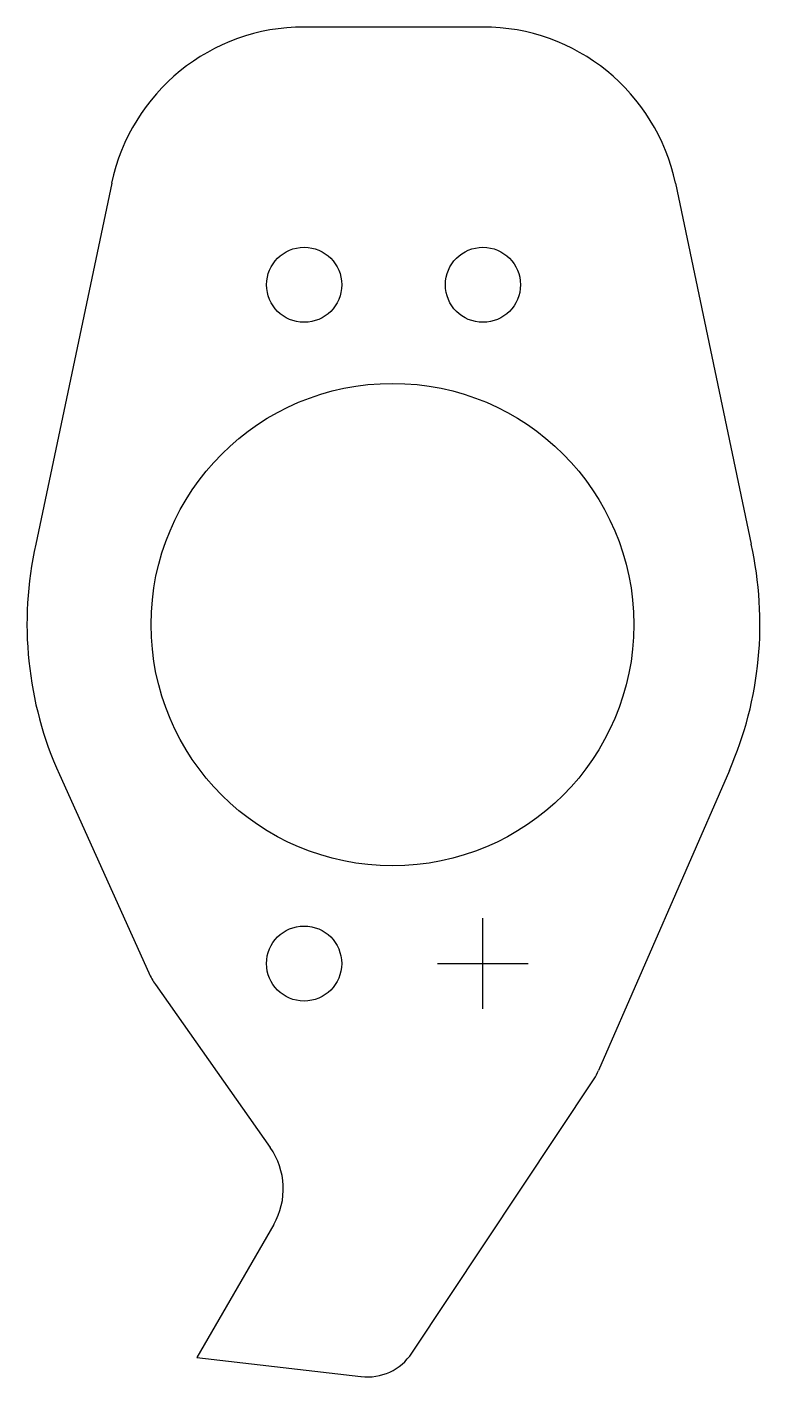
# Model space of a CAD drawing. Header units: inches. Extents: x -2.26 to -0.65, y -0.48 to 2.5.
import ezdxf

# ---------------------------------------------------------------- set-up
doc = ezdxf.new("R2010")
doc.units = ezdxf.units.IN
doc.header["$MEASUREMENT"] = 0
doc.header["$PDMODE"] = 2
doc.header["$PDSIZE"] = 0.1
doc.linetypes.add('Continuous2', pattern=[0])
doc.layers.add('W85_2a_this one', color=1, linetype='Continuous')

msp = doc.modelspace()

# ---------------------------------------------------------------- linework, layer by layer
at = {"layer": 'W85_2a_this one', "color": 18, "linetype": 'Continuous2', "lineweight": -3, "true_color": 0x000000}
for p, q in [((-1.2571, 2.4991), (-1.6508, 2.4991)), ((-2.0746, 2.155), (-2.2417, 1.3594)), ((-0.8333, 2.155), (-0.6663, 1.3594)), ((-2.1898, 0.852), (-1.9929, 0.4151)), ((-0.7141, 0.8611), (-1.0023, 0.2)), ((-1.9781, 0.3892), (-1.7253, 0.03)), ((-1.4136, -0.4226), (-1.0121, 0.1818)), ((-1.7177, -0.1394), (-1.887, -0.4326)), ((-1.887, -0.4326), (-1.5256, -0.4746))]:
    msp.add_line(p, q, dxfattribs=at)
for centre, radius in [((-1.6507, 1.9311), 0.0827), ((-1.257, 1.9311), 0.0827), ((-1.4563, 1.1824), 0.5315), ((-1.6508, 0.4356), 0.0827)]:
    msp.add_circle(centre, radius, dxfattribs=at)
for centre, radius, start, end in [((-1.6508, 2.066), 0.4331, 90.0002, 168.1443), ((-1.2571, 2.066), 0.4331, 11.8557, 89.9998), ((-1.454, 1.1836), 0.8071, 167.4172, 204.2604), ((-1.454, 1.1836), 0.8071, 336.4493, 12.5828), ((-1.8493, 0.4798), 0.1575, 204.2604, 215.1352), ((-1.1105, 0.2472), 0.1181, 326.4128, 336.4493), ((-1.8541, -0.0607), 0.1575, 330, 35.1352), ((-1.5119, -0.3573), 0.1181, 263.3762, 326.4128)]:
    msp.add_arc(centre, radius, start, end, dxfattribs=at)
msp.add_point((-1.2571, 0.4356), dxfattribs=at)

doc.saveas('drawing.dxf')
